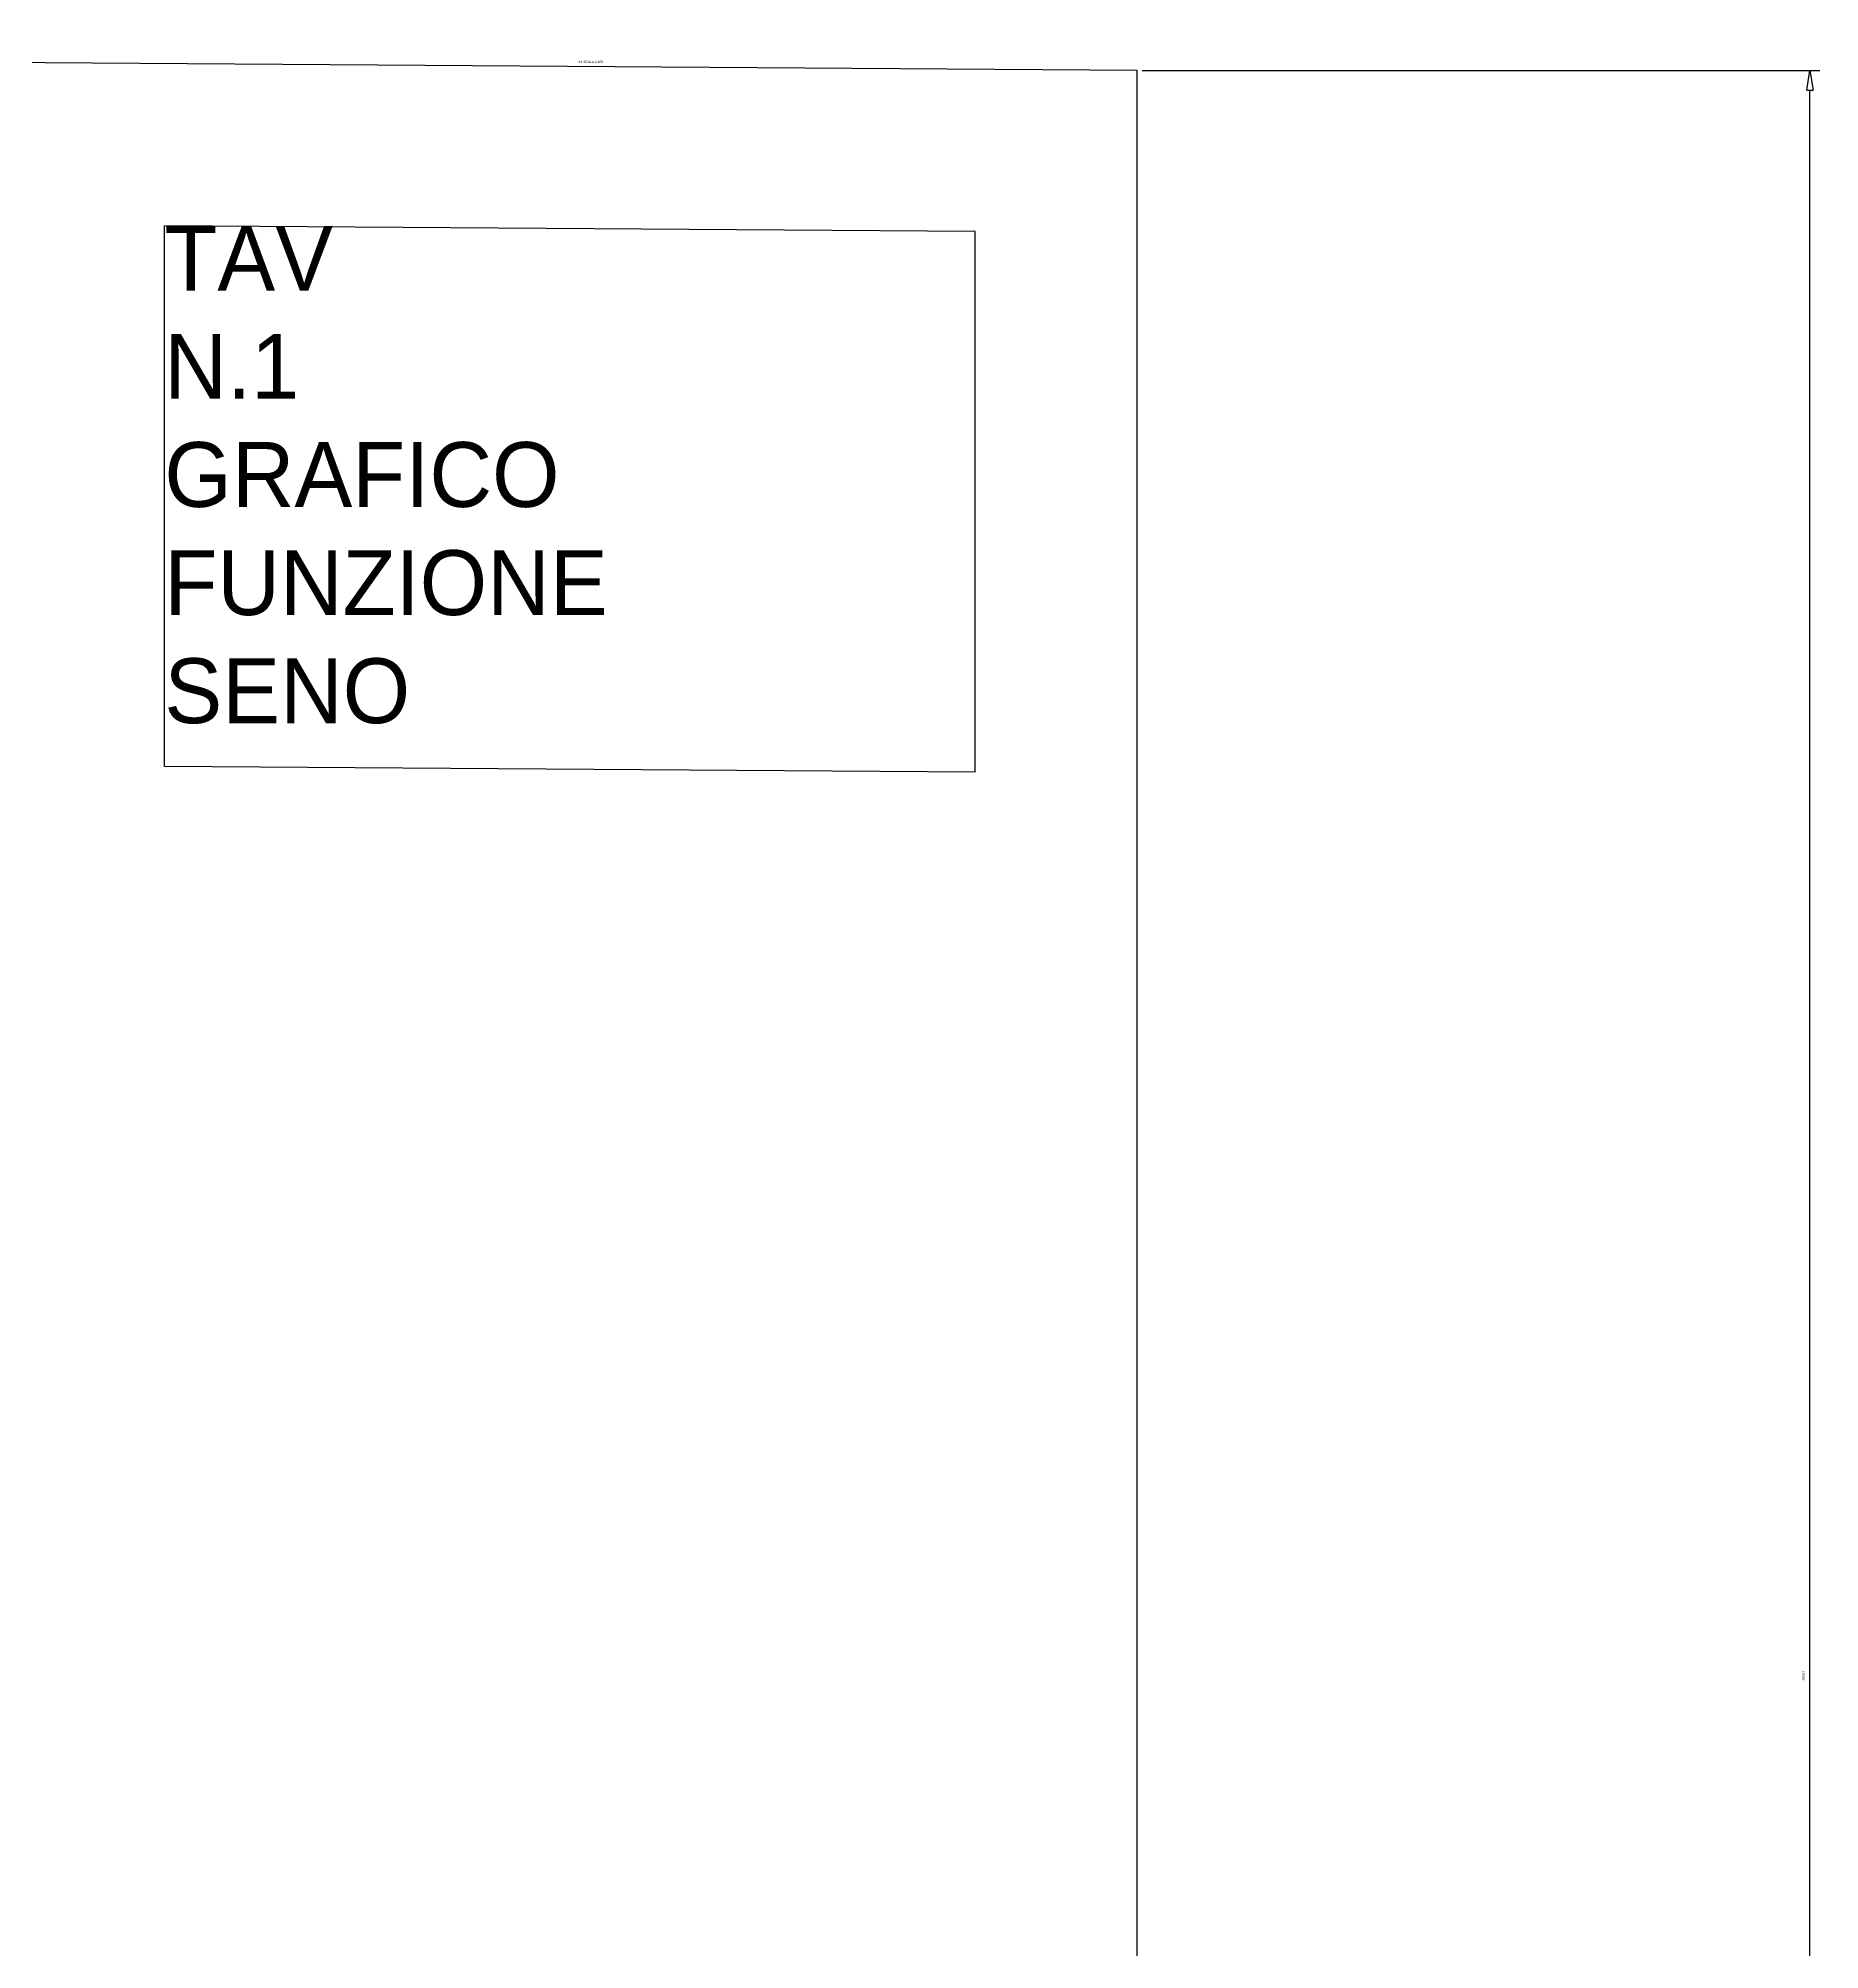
# Model space of a CAD drawing. Header units: metres. Extents: x 50 to 970, y 25 to 530.
# Drawn here: x 742.5 to 969.9, y 268.8 to 512.9 of the extents above; entities that cross this region are included whole.
import ezdxf
from ezdxf.enums import TextEntityAlignment as Align

# ---------------------------------------------------------------- set-up
doc = ezdxf.new("R2010")
doc.units = ezdxf.units.M
doc.styles.add('AANTXSOCIAL', font='ERASDEMI.TTF', dxfattribs={"height": 0.6})
doc.styles.add('arial 030', font='arial.ttf', dxfattribs={"height": 0.3})
doc.dimstyles.new('Copia di ISO-25', dxfattribs={"dimtxt": 0.3, "dimasz": 2.5, "dimexe": 1.25, "dimexo": 0.625, "dimtad": 1, "dimtxsty": 'arial 030', "dimcen": 2.5, "dimadec": 0, "dimazin": 0, "dimtfac": 1, "dimtmove": 0, "dimatfit": 3, "dimfxl": 1, "dimarcsym": 0})

# ---------------------------------------------------------------- blocks, each defined once
blk = doc.blocks.new('_ClosedBlank')
at = {"color": 0, "linetype": 'ByBlock', "lineweight": -2}
for p, q in [((-1, 0.167), (0, 0)), ((-1, 0.167), (-1, -0.167)), ((0, 0), (-1, -0.167))]:
    blk.add_line(p, q, dxfattribs=at)
blk = doc.blocks.new('*D5')
at = {"color": 0, "lineweight": -2, "transparency": 16777216}
for p, q in [((883.42, 508.74), (969.93, 508.74)), ((883.42, 98.86), (969.93, 98.86))]:
    blk.add_line(p, q, dxfattribs=at)
at = {"color": 2, "lineweight": -2, "transparency": 16777216}
blk.add_line((968.68, 101.36), (968.68, 506.24), dxfattribs=at)
at = {"layer": 'Defpoints', "color": 0, "transparency": 16777216}
for p in [(882.8, 508.74), (968.68, 508.74), (882.8, 98.86)]:
    blk.add_point(p, dxfattribs=at)
at = {"color": 2, "lineweight": -2, "transparency": 16777216, "xscale": 2.5, "yscale": 2.5, "zscale": 2.5}
for p, rotation in [((968.68, 508.74), 90), ((968.68, 98.86), 270)]:
    blk.add_blockref('_ClosedBlank', p, dxfattribs=dict(at, rotation=rotation))
at = {"color": 0, "transparency": 16777216, "insert": (967.87, 303.8), "char_height": 0.3, "attachment_point": 5, "rotation": 90, "style": 'arial 030'}
blk.add_mtext('409,87', dxfattribs=at)

msp = doc.modelspace()

# ---------------------------------------------------------------- linework, layer by layer
for p, q in [((882.797, 508.737), (303.18, 512.877)), ((882.797, 98.865), (882.797, 508.737)), ((862.096, 488.184), (758.593, 488.923)), ((758.593, 419.919), (758.593, 488.923)), ((862.096, 419.18), (862.096, 488.184)), ((862.096, 419.18), (758.593, 419.919))]:
    msp.add_line(p, q)

# ---------------------------------------------------------------- texts
at = {"style": 'arial 030'}
msp.add_text('A4 SCALA 1/100', height=0.3, dxfattribs=at).set_placement((813.022, 509.712), align=Align.CENTER)
at = {"insert": (758.593, 488.923), "char_height": 8.28025, "attachment_point": 1, "style": 'AANTXSOCIAL'}
msp.add_mtext_dynamic_manual_height_columns('TAV N.1\\PGRAFICO FUNZIONE SENO', width=7.5, gutter_width=3, heights=[0], dxfattribs=at)

# ---------------------------------------------------------------- dimensions: what is measured, and where the dimension line sits
at = {"color": 2}
dim = msp.add_linear_dim(base=(968.678, 508.737), p1=(882.797, 98.865), p2=(882.797, 508.737), angle=90, dimstyle='Copia di ISO-25', override={"dimblk1": 'ClosedBlank', "dimblk2": 'ClosedBlank', "dimsah": 1, "dimclrd": 2}, dxfattribs=at)
dim.commit()
dim.dimension.update_dxf_attribs({"geometry": '*D5', "text_midpoint": (967.872, 303.801)})

doc.saveas('drawing.dxf')
